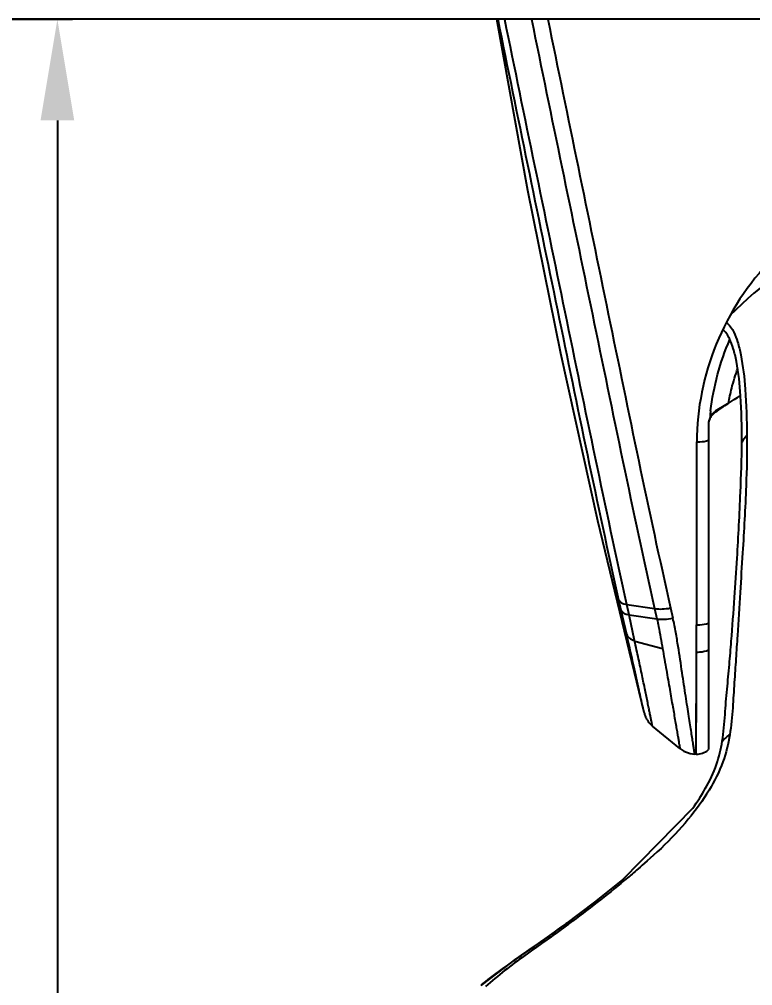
# Model space of a CAD drawing. Header units: millimetres. Extents: x 14071 to 14912, y -87 to 508.
# Drawn here: x 14439.5 to 14483, y 212.5 to 269.9 of the extents above; entities that cross this region are included whole.
import ezdxf

# ---------------------------------------------------------------- set-up
doc = ezdxf.new("R2010")
doc.units = ezdxf.units.MM
doc.layers.add('DIM', color=3, linetype='Continuous', lineweight=9)
doc.layers.add('벽', color=2, linetype='Continuous')
doc.styles.get("Standard").update_dxf_attribs({"font": 'arial.ttf'})
doc.dimstyles.new('겸용-샤워욕조용1', dxfattribs={"dimscale": 0.6, "dimtxt": 10, "dimasz": 10, "dimexe": 1.5, "dimexo": 1.5, "dimgap": 1, "dimtad": 0, "dimtih": 1, "dimtoh": 1, "dimdec": 1, "dimdsep": 46, "dimtxsty": 'Standard', "dimcen": 2.5, "dimclrd": 5, "dimclre": 5, "dimclrt": 5, "dimadec": 1, "dimazin": 2, "dimtfac": 1, "dimtdec": 1, "dimtmove": 0, "dimatfit": 3, "dimfxl": 1.25, "dimarcsym": 0})

# ---------------------------------------------------------------- blocks, each defined once
blk = doc.blocks.new('*D1')
at = {"layer": 'Defpoints', "color": 0, "transparency": 16777216}
for p in [(14191.474, 269.856), (14441.741, 269.856), (14275.804, 56.834)]:
    blk.add_point(p, dxfattribs=at)
at = {"layer": 'DIM', "color": 5, "lineweight": -2, "transparency": 16777216}
for p, q in [((14192.374, 269.856), (14442.641, 269.856)), ((14441.741, 263.856), (14441.741, 167.01)), ((14441.741, 62.834), (14441.741, 159.679)), ((14276.704, 56.834), (14442.641, 56.834))]:
    blk.add_line(p, q, dxfattribs=at)
at = {"layer": 'DIM', "color": 5, "transparency": 16777216}
for points in [[(14440.741, 263.856), (14442.741, 263.856), (14441.741, 269.856)], [(14440.741, 62.834), (14442.741, 62.834), (14441.741, 56.834)]]:
    blk.add_solid(points, dxfattribs=at)
at = {"layer": 'DIM', "color": 5, "transparency": 16777216, "insert": (14441.741, 163.345), "char_height": 6, "attachment_point": 5}
blk.add_mtext('213', dxfattribs=at)

msp = doc.modelspace()

# ---------------------------------------------------------------- linework, layer by layer
at = {"linetype": 'Continuous'}
for p, q in [((14523.254, 269.856), (14467.828, 269.856)), ((14480.794, 246.591), (14480.821, 246.544)), ((14480.38, 245.78), (14480.394, 228.2)), ((14479.688, 233.915), (14479.689, 244.772)), ((14475.211, 234.769), (14475.073, 235.38)), ((14475.534, 233.339), (14475.211, 234.769)), ((14475.682, 234.513), (14475.545, 235.124)), ((14475.545, 235.124), (14477.192, 234.876)), ((14477.192, 234.876), (14477.33, 234.264)), ((14478.136, 234.915), (14478.274, 234.305)), ((14476.005, 232.985), (14475.682, 234.513)), ((14475.682, 234.512), (14477.33, 234.264)), ((14479.681, 232.297), (14479.686, 233.915)), ((14476.012, 232.953), (14477.661, 232.507)), ((14479.649, 226.234), (14479.681, 232.297)), ((14479.668, 229.903), (14479.672, 230.657)), ((14479.648, 226.323), (14479.668, 229.903)), ((14476.562, 228.706), (14476.562, 228.707)), ((14478.694, 226.574), (14477.065, 227.907)), ((14480.394, 228.22), (14480.388, 226.508)), ((14479.648, 226.231), (14479.575, 226.234)), ((14473.627, 217.458), (14471.919, 216.165)), ((14471.92, 216.166), (14471.919, 216.165)), ((14471.986, 216.079), (14471.942, 216.046)), ((14468.694, 213.882), (14466.869, 212.497))]:
    msp.add_line(p, q, dxfattribs=at)
for points in [[(14476.562, 228.705), (14473.814, 240.082), (14471.625, 250.013), (14469.666, 259.705), (14467.828, 269.856)], [(14481.52, 247.029), (14480.794, 246.591)], [(14476.562, 228.706), (14476.567, 228.687), (14476.58, 228.642), (14476.598, 228.583), (14476.621, 228.52), (14476.649, 228.454), (14476.681, 228.387), (14476.718, 228.318), (14476.759, 228.25), (14476.805, 228.183), (14476.856, 228.117), (14476.911, 228.053), (14476.971, 227.992), (14477.034, 227.933), (14477.065, 227.907)], [(14478.694, 226.574), (14478.917, 226.422), (14479.303, 226.272), (14479.575, 226.234)], [(14479.648, 226.231), (14479.648, 226.239), (14479.648, 226.323)], [(14479.649, 226.234), (14479.78, 226.237), (14480.042, 226.295), (14480.28, 226.422), (14480.388, 226.512)], [(14479.468, 223.039), (14475.305, 218.798), (14473.627, 217.458)], [(14471.92, 216.166), (14470.541, 215.177), (14468.694, 213.882)]]:
    msp.add_lwpolyline(points, dxfattribs=at)
for centre, radius, start, end in [((14495.471, 238.801), 19.291, 89.97404, 135.70347), ((14481.38, 245.78), 1, 125.85074, 179.98432), ((14495.424, 244.863), 15.012, 173.29705, 174.49773), ((14484.069, 243.743), 1.981, 134.93593, 149.29132), ((14482.562, 225.858), 1.778, 130.471, 139.90017), ((14482.614, 225.798), 1.857, 123.6736, 130.47415), ((14482.64, 225.76), 1.903, 121.28188, 123.6926), ((14468.169, 231.003), 13.823, 324.82222, 330.49381), ((14430.122, 272.836), 70.526, 306.41294, 306.74937), ((14483.099, 192.652), 25.637, 128.84942, 129.27933)]:
    msp.add_arc(centre, radius, start, end, dxfattribs=at)
for points, knots in [([(14475.073, 235.38), (14474.431, 238.241), (14473.208, 243.976), (14471.442, 252.597), (14469.66, 261.221), (14468.482, 266.976), (14467.897, 269.856)], [0, 0, 0, 0, 0.249798, 0.499545, 0.749673, 1, 1, 1, 1]), ([(14475.546, 235.124), (14474.902, 238.008), (14473.671, 243.789), (14471.885, 252.475), (14470.08, 261.161), (14468.887, 266.957), (14468.294, 269.855)], [0, 0, 0, 0, 0.249831, 0.499714, 0.7498, 1, 1, 1, 1]), ([(14469.882, 269.856), (14470.479, 266.938), (14471.681, 261.104), (14473.499, 252.359), (14475.297, 243.608), (14476.541, 237.783), (14477.193, 234.876)], [0, 0, 0, 0, 0.250035, 0.500015, 0.749878, 1, 1, 1, 1]), ([(14470.856, 269.856), (14471.448, 266.94), (14472.64, 261.111), (14474.445, 252.372), (14476.233, 243.631), (14477.479, 237.815), (14478.136, 234.915)], [0, 0, 0, 0, 0.250052, 0.500111, 0.750058, 1, 1, 1, 1]), ([(14511.292, 244.775), (14511.283, 245.764), (14511.074, 247.749), (14510.206, 250.621), (14508.805, 253.307), (14506.243, 256.514), (14502.718, 258.931), (14498.687, 260.179), (14494.441, 260.621), (14490.16, 259.741), (14486.467, 257.703), (14483.324, 255.056), (14480.502, 250.758), (14479.702, 246.744), (14479.689, 244.772)], [0, 0, 0, 0, 0.060409, 0.121062, 0.182262, 0.244267, 0.370586, 0.435356, 0.500587, 0.62993, 0.693884, 0.756859, 0.879507, 1, 1, 1, 1]), ([(14481.443, 251.863), (14481.642, 251.732), (14481.905, 251.316), (14482.144, 250.66), (14482.414, 249.526), (14482.612, 247.668), (14482.659, 246.062), (14482.669, 245.144)], [0.0181802, 0.0181802, 0.0181802, 0.0181802, 0.1197991, 0.2083797, 0.3192358, 0.6107249, 1, 1, 1, 1]), ([(14482.366, 244.754), (14482.369, 245.67), (14482.34, 247.274), (14482.154, 249.133), (14481.887, 250.27), (14481.653, 250.914), (14481.405, 251.306), (14481.236, 251.447)], [0, 0, 0, 0, 0.3870302, 0.6775414, 0.7885663, 0.8776375, 0.9708506, 0.9708506, 0.9708506, 0.9708506]), ([(14481.569, 247.06), (14481.625, 247.36), (14481.777, 248.059), (14481.984, 248.746), (14482.121, 249.134)], [0, 0, 0, 0, 0.2492024, 0.5851232, 0.5851232, 0.5851232, 0.5851232]), ([(14480.821, 246.544), (14480.756, 246.503), (14480.634, 246.405), (14480.49, 246.22), (14480.401, 246.006), (14480.38, 245.854), (14480.38, 245.78)], [0, 0, 0, 0, 0.251569, 0.506084, 0.756864, 1, 1, 1, 1]), ([(14482.67, 245.145), (14482.681, 244.15), (14482.624, 241.828), (14482.449, 238.727), (14482.255, 235.766), (14482.126, 233.673), (14482.016, 231.887), (14481.913, 230.462), (14481.831, 228.953), (14481.74, 227.918), (14481.65, 227.385)], [0, 0, 0, 0, 0.167832, 0.391393, 0.523564, 0.668107, 0.745035, 0.825146, 0.908925, 1, 1, 1, 1]), ([(14479.689, 244.772), (14479.751, 244.771), (14479.985, 244.778), (14480.221, 244.814), (14480.384, 244.87)], [0, 0, 0, 0, 0.265828, 1, 1, 1, 1]), ([(14481.203, 227.004), (14481.29, 227.527), (14481.354, 228.309), (14481.422, 229.342), (14481.515, 230.331), (14481.628, 231.532), (14481.776, 233.345), (14481.932, 235.45), (14482.126, 238.395), (14482.283, 241.468), (14482.363, 243.765), (14482.367, 244.756)], [0, 0, 0, 0, 0.089327, 0.132113, 0.174504, 0.25686, 0.335331, 0.481228, 0.61263, 0.83301, 1, 1, 1, 1]), ([(14475.073, 235.38), (14475.097, 235.31), (14475.205, 235.221), (14475.376, 235.157), (14475.486, 235.133), (14475.545, 235.124)], [0, 0, 0, 0, 0.40071, 0.676064, 1, 1, 1, 1]), ([(14475.211, 234.769), (14475.235, 234.699), (14475.342, 234.609), (14475.514, 234.545), (14475.623, 234.522), (14475.682, 234.513)], [0, 0, 0, 0, 0.400929, 0.676186, 1, 1, 1, 1]), ([(14477.193, 234.876), (14477.337, 234.854), (14477.655, 234.847), (14477.969, 234.884), (14478.136, 234.915)], [0, 0, 0, 0, 0.462749, 1, 1, 1, 1]), ([(14477.33, 234.264), (14477.474, 234.243), (14477.792, 234.235), (14478.107, 234.274), (14478.274, 234.305)], [0, 0, 0, 0, 0.462563, 1, 1, 1, 1]), ([(14477.33, 234.264), (14477.363, 234.116), (14477.485, 233.532), (14477.584, 232.944), (14477.661, 232.507)], [0, 0, 0, 0, 0.254778, 1, 1, 1, 1]), ([(14479.575, 226.234), (14479.572, 226.234), (14479.574, 226.245), (14479.57, 226.255), (14479.567, 226.281), (14479.56, 226.322), (14479.55, 226.387), (14479.537, 226.469), (14479.514, 226.613), (14479.479, 226.838), (14479.43, 227.158), (14479.369, 227.543), (14479.299, 227.992), (14479.22, 228.501), (14479.133, 229.069), (14478.998, 229.93), (14478.813, 231.122), (14478.631, 232.386), (14478.451, 233.467), (14478.34, 234.025), (14478.274, 234.305)], [0, 0, 0, 0, 0.001156, 0.002579, 0.004569, 0.010255, 0.018197, 0.028369, 0.040743, 0.071972, 0.111686, 0.159559, 0.215198, 0.278323, 0.348661, 0.425777, 0.598191, 0.791278, 0.894474, 1, 1, 1, 1]), ([(14479.688, 233.915), (14479.751, 233.915), (14479.989, 233.921), (14480.228, 233.959), (14480.392, 234.016)], [0, 0, 0, 0, 0.266569, 1, 1, 1, 1]), ([(14476.562, 228.707), (14476.533, 228.827), (14476.442, 229.262), (14476.235, 230.182), (14475.923, 231.606), (14475.675, 232.716), (14475.534, 233.339)], [0, 0, 0, 0, 0.078053, 0.281141, 0.595948, 1, 1, 1, 1]), ([(14475.534, 233.339), (14475.558, 233.255), (14475.699, 233.087), (14475.893, 233.015), (14476.005, 232.985)], [0, 0, 0, 0, 0.431218, 1, 1, 1, 1]), ([(14477.065, 227.907), (14477.063, 227.909), (14477.063, 227.918), (14477.057, 227.934), (14477.051, 227.963), (14477.038, 228.023), (14477.017, 228.125), (14476.986, 228.279), (14476.947, 228.474), (14476.9, 228.71), (14476.843, 228.986), (14476.752, 229.43), (14476.619, 230.073), (14476.44, 230.941), (14476.234, 231.927), (14476.084, 232.621), (14476.005, 232.985)], [0, 0, 0, 0, 0.001314, 0.004789, 0.010416, 0.018188, 0.040134, 0.070485, 0.109023, 0.155518, 0.209841, 0.271811, 0.417437, 0.589508, 0.784548, 1, 1, 1, 1]), ([(14477.661, 232.507), (14477.736, 232.081), (14477.88, 231.268), (14478.081, 230.115), (14478.257, 229.1), (14478.387, 228.35), (14478.476, 227.832), (14478.532, 227.51), (14478.579, 227.234), (14478.617, 227.006), (14478.648, 226.827), (14478.667, 226.708), (14478.681, 226.639), (14478.686, 226.605), (14478.692, 226.586), (14478.692, 226.576), (14478.694, 226.574)], [0, 0, 0, 0, 0.215426, 0.410993, 0.583158, 0.728572, 0.790471, 0.844858, 0.891412, 0.929884, 0.960111, 0.981955, 0.989687, 0.995274, 0.998712, 1, 1, 1, 1]), ([(14479.681, 232.298), (14479.745, 232.296), (14479.987, 232.304), (14480.231, 232.355), (14480.393, 232.429)], [0, 0, 0, 0, 0.264786, 1, 1, 1, 1]), ([(14481.652, 227.386), (14481.56, 226.841), (14481.285, 225.687), (14480.417, 223.999), (14479.172, 222.277), (14478.14, 221.187), (14477.57, 220.642)], [0, 0, 0, 0, 0.206959, 0.44024, 0.70497, 1, 1, 1, 1]), ([(14480.199, 224.194), (14480.459, 224.653), (14480.898, 225.558), (14481.128, 226.537), (14481.203, 227.003)], [0, 0, 0, 0, 0.527306, 1, 1, 1, 1]), ([(14477.57, 220.642), (14476.261, 219.464), (14474.87, 218.28), (14473.43, 217.157), (14472.321, 216.326)], [0, 0, 0, 0, 0.240933, 1, 1, 1, 1]), ([(14467.018, 212.618), (14467.418, 212.94), (14469.011, 214.148), (14470.682, 215.248), (14471.876, 216.131)], [0, 0, 0, 0, 0.257139, 1, 1, 1, 1]), ([(14471.942, 216.046), (14471.13, 215.448), (14469.888, 214.594), (14468.281, 213.405), (14467.524, 212.768), (14467.153, 212.444)], [0, 0, 0, 0, 0.504977, 0.753857, 1, 1, 1, 1])]:
    msp.add_open_spline(points, degree=3, knots=knots, dxfattribs=at)
for points in [[(14480.515, 246.615), (14480.685, 248.067), (14481.072, 249.503), (14481.655, 250.855)], [(14480.821, 246.544), (14481.3, 246.888), (14481.79, 247.216), (14482.292, 247.527)], [(14472.319, 216.325), (14472.177, 216.305), (14472.035, 216.251), (14471.92, 216.166)]]:
    msp.add_open_spline(points, degree=3, dxfattribs=at)
at = {"layer": '벽'}
msp.add_line((14538.506, 269.856), (14150.547, 269.856), dxfattribs=at)

# ---------------------------------------------------------------- dimensions: what is measured, and where the dimension line sits
at = {"layer": 'DIM', "color": 1}
dim = msp.add_linear_dim(base=(14441.741, 269.856), p1=(14275.804, 56.834), p2=(14191.474, 269.856), angle=90, dimstyle='겸용-샤워욕조용1', dxfattribs=at)
dim.commit()
dim.dimension.update_dxf_attribs({"geometry": '*D1', "text_midpoint": (14441.741, 163.345)})

doc.saveas('drawing.dxf')
